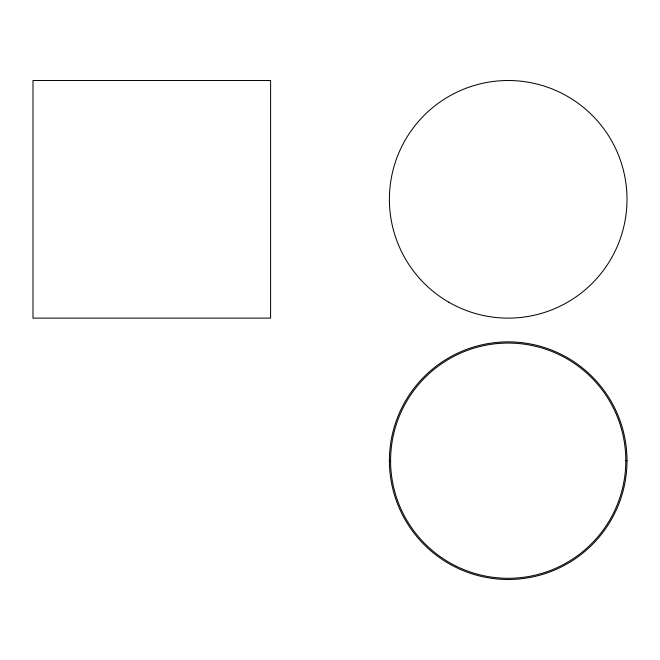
<?xml version="1.0" encoding="UTF-8"?>
<svg xmlns="http://www.w3.org/2000/svg" width="660" height="660" viewBox="0 0 660 660"><rect width="100%" height="100%" fill="white"/><g stroke="black" fill="none" stroke-linecap="round" stroke-linejoin="round"><path stroke-width="0.99" d="M389.4 460.68L390.588 460.68M625.812 460.68A117.612 117.612 0 0 0 449.394 358.825A117.612 117.612 0 0 0 449.394 562.534A117.612 117.612 0 0 0 625.812 460.68L627 460.68A118.8 118.8 0 0 1 448.8 563.566A118.8 118.8 0 0 1 448.8 357.794A118.8 118.8 0 0 1 627 460.68M270.6 80.52L33 80.52L33 318.12L270.6 318.12L270.6 80.52M448.8 302.206A118.8 118.8 0 0 0 627 199.32A118.8 118.8 0 0 0 448.8 96.434A118.8 118.8 0 0 0 448.8 302.206"/></g></svg>
